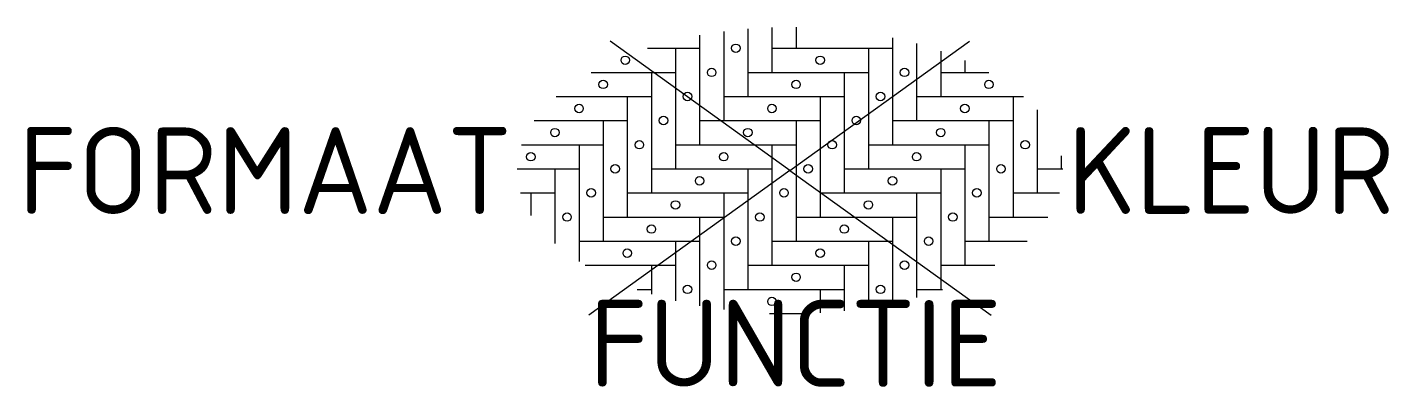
# Model space of a CAD drawing. Extents: x -15.8 to 12.4, y -4.5 to 3.
import ezdxf
from ezdxf.enums import TextEntityAlignment as Align

# ---------------------------------------------------------------- set-up
doc = ezdxf.new("R2010")
doc.units = 0
doc.styles.add('NLCS-ISO', font='NLCS-ISO.ttf')

msp = doc.modelspace()

# ---------------------------------------------------------------- linework, layer by layer
at = {"ltscale": 0.1}
for p, q in [((-1.372, 2.884), (-1.372, 1.036)), ((-0.872, 2.937), (-0.872, 1.536)), ((-0.372, 2.966), (-0.372, 2.036)), ((0.128, 2.972), (0.128, 2.536)), ((0, 0), (-3.728, 2.684)), ((-1.872, 2.806), (-1.872, 0.536)), ((0, 0), (3.728, 2.684)), ((2.128, 2.755), (2.128, 0.536)), ((2.628, 2.633), (2.628, 1.036)), ((-2.954, 2.536), (-1.872, 2.536)), ((-2.372, 2.536), (-2.372, 0.036)), ((-0.372, 2.536), (2.128, 2.536)), ((1.628, 2.536), (1.628, 0.036)), ((3.128, 2.477), (3.128, 1.536)), ((3.628, 2.281), (3.628, 2.036)), ((-4.124, 2.036), (-2.372, 2.036)), ((-2.872, 2.036), (-2.872, -0.464)), ((-0.872, 2.036), (1.628, 2.036)), ((1.128, 2.036), (1.128, -0.464)), ((3.128, 2.036), (4.124, 2.036)), ((-4.845, 1.536), (-2.872, 1.536)), ((-3.372, 1.536), (-3.372, -0.964)), ((-1.372, 1.536), (1.128, 1.536)), ((0.628, 1.536), (0.628, -0.964)), ((2.628, 1.536), (4.845, 1.536)), ((4.628, 1.536), (4.628, -0.964)), ((5.128, 1.256), (5.128, -0.464)), ((-5.304, 1.036), (-3.372, 1.036)), ((-3.872, 1.036), (-3.872, -1.464)), ((-1.872, 1.036), (0.628, 1.036)), ((0.128, 1.036), (0.128, -1.464)), ((2.128, 1.036), (4.628, 1.036)), ((4.128, 1.036), (4.128, -1.464)), ((-5.566, 0.536), (-3.872, 0.536)), ((-4.372, 0.536), (-4.372, -1.887)), ((-2.372, 0.536), (0.128, 0.536)), ((-0.372, 0.536), (-0.372, -1.964)), ((1.628, 0.536), (4.128, 0.536)), ((3.628, 0.536), (3.628, -1.964)), ((5.628, 0.305), (5.628, 0.036)), ((-5.658, 0.036), (-4.372, 0.036)), ((-4.872, 0.036), (-4.872, -1.512)), ((0, 0), (-4.172, -3.003)), ((-2.872, 0.036), (-0.372, 0.036)), ((-0.872, 0.036), (-0.872, -2.464)), ((1.128, 0.036), (3.628, 0.036)), ((3.128, 0.036), (3.128, -2.464)), ((5.128, 0.036), (5.658, 0.036)), ((0, 0), (4.172, -3.003)), ((-5.589, -0.464), (-4.872, -0.464)), ((-5.372, -0.464), (-5.372, -0.934)), ((-3.372, -0.464), (-0.872, -0.464)), ((-1.372, -0.464), (-1.372, -2.884)), ((0.628, -0.464), (3.128, -0.464)), ((2.628, -0.464), (2.628, -2.633)), ((4.628, -0.464), (5.589, -0.464)), ((-3.872, -0.964), (-1.372, -0.964)), ((-1.872, -0.964), (-1.872, -2.806)), ((0.128, -0.964), (2.628, -0.964)), ((2.128, -0.964), (2.128, -2.755)), ((4.128, -0.964), (5.352, -0.964)), ((-4.372, -1.464), (-1.872, -1.464)), ((-2.372, -1.464), (-2.372, -2.699)), ((-0.372, -1.464), (2.128, -1.464)), ((1.628, -1.464), (1.628, -2.847)), ((3.628, -1.464), (4.924, -1.464)), ((-4.247, -1.964), (-2.372, -1.964)), ((-2.872, -1.964), (-2.872, -2.562)), ((-0.872, -1.964), (1.628, -1.964)), ((1.128, -1.964), (1.128, -2.913)), ((3.128, -1.964), (4.247, -1.964)), ((-3.164, -2.464), (-2.872, -2.464)), ((-1.372, -2.464), (1.128, -2.464)), ((0.628, -2.464), (0.628, -2.954)), ((2.628, -2.464), (3.164, -2.464)), ((-0.425, -2.964), (0.425, -2.964)), ((0.128, -2.964), (0.128, -2.972))]:
    msp.add_line(p, q, dxfattribs=at)
for centre in [(-1.122, 2.536), (-3.413, 2.286), (0.628, 2.286), (-1.622, 2.036), (2.378, 2.036), (-3.872, 1.786), (0.128, 1.786), (4.128, 1.786), (-2.122, 1.536), (1.878, 1.536), (-4.372, 1.286), (-0.372, 1.286), (3.628, 1.286), (-4.872, 0.786), (-2.622, 1.036), (-0.872, 0.786), (1.378, 1.036), (3.128, 0.786), (-3.122, 0.536), (0.878, 0.536), (4.878, 0.536), (-5.372, 0.286), (-1.372, 0.286), (2.628, 0.286), (-3.622, 0.036), (0.378, 0.036), (4.378, 0.036), (-1.872, -0.214), (2.128, -0.214), (-4.122, -0.464), (-0.122, -0.464), (3.878, -0.464), (-2.372, -0.714), (1.628, -0.714), (-4.622, -0.964), (-2.872, -1.214), (-0.622, -0.964), (1.128, -1.214), (3.378, -0.964), (-1.122, -1.464), (2.878, -1.464), (-3.372, -1.714), (0.628, -1.714), (-1.622, -1.964), (2.378, -1.964), (0.128, -2.214), (-2.122, -2.464), (1.878, -2.464), (-0.372, -2.714)]:
    msp.add_circle(centre, 0.0881, dxfattribs=at)

# ---------------------------------------------------------------- texts
at = {"style": 'NLCS-ISO'}
msp.add_attdef('FORMAAT', text='WF', height=1.8, dxfattribs=at).set_placement((-5.758, 0), align=Align.MIDDLE_RIGHT)
msp.add_attdef('KLEUR', text='G', height=1.8, dxfattribs=at).set_placement((5.758, 0), align=Align.MIDDLE_LEFT)
at = {"style": 'NLCS-ISO', "flags": 1}
msp.add_attdef('FUNCTIE', text='', height=1.8, dxfattribs=at).set_placement((0.116, -3.585), align=Align.MIDDLE_CENTER)

doc.saveas('drawing.dxf')
